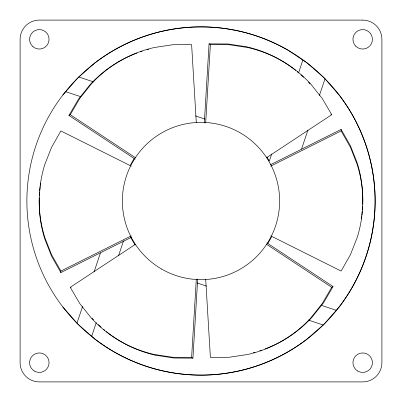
<?xml version="1.0" encoding="UTF-8"?>
<svg xmlns="http://www.w3.org/2000/svg" width="402" height="402" viewBox="0 0 402 402"><rect width="100%" height="100%" fill="white"/><g stroke="black" fill="none" stroke-linecap="round" stroke-linejoin="round"><path stroke-width="0.6" d="M204.311 123.042L209.065 43.863L227.979 43.974L246.411 46.763M197.689 278.958L192.935 358.137L191.613 357.373L196.292 279.44M205.708 122.56L210.387 44.627L209.065 43.863M271.697 153.941L269.33 161.071A79.144 79.144 0 0 0 266.747 156.941M298.495 73.149L302.832 60.079M77.003 323.118L82.561 306.46M94.078 271.948L100.43 252.908M91.696 336.238L96.249 322.6M118.595 255.612L123.54 240.788M301.555 149.067L307.922 130.052M319.404 95.505L324.997 78.882M135.142 159.152L68.948 115.449L78.506 99.123L90.133 84.556A173.719 145.082 60 0 1 137.027 53.049M68.948 115.449L70.27 114.686L79.827 98.359L91.455 83.792A173.719 145.082 60 0 1 154.267 47.526L172.699 44.738L191.613 44.627L196.292 122.56M266.858 242.848L333.052 286.551L331.73 287.314L322.173 303.641L310.545 318.208A173.719 145.082 60 0 1 247.732 354.474L229.301 357.262L210.387 357.373L205.708 279.44M333.052 286.551L323.494 302.877L311.867 317.444A173.719 145.082 60 0 1 264.973 348.951M62.863 95.003L77.882 77.882L95.003 62.863A174.116 174.116 0 0 1 288.058 50.21L306.997 62.863L324.118 77.882L339.137 95.003A174.116 174.116 0 0 1 339.137 306.997L324.118 324.118L306.997 339.137A174.116 174.116 0 0 1 95.003 339.137L77.882 324.118L62.863 306.997M191.613 357.373L172.699 357.262L154.267 354.474A173.719 145.082 -60 0 1 91.455 318.208L79.827 303.641L70.27 287.314L135.424 244.3M266.576 157.7L331.73 114.686L322.173 98.359L310.545 83.792A173.719 145.082 -60 0 0 247.732 47.526L229.301 44.738L210.387 44.627M270.169 164.89L341.117 129.414L350.479 145.856L357.277 163.207A173.719 145.082 0 0 1 362.694 204.357M131.831 237.11L60.883 272.586L60.883 271.059L131.273 235.863M270.727 166.137L341.117 130.941L341.117 129.414M192.935 358.137L174.021 358.026L155.589 355.237M78.882 77.003L93.756 81.968M195.498 115.912L205.02 119.087M65.762 91.696L80.586 96.641M321.414 305.359L336.238 310.304M196.98 282.913L206.502 286.088M308.244 320.032L323.118 324.997M131.273 166.137L60.883 130.941L51.521 147.378L44.722 164.735A173.719 145.082 0 0 0 44.722 237.265L51.521 254.622L60.883 271.059M270.727 235.863L341.117 271.059L350.479 254.622L357.277 237.265A173.719 145.082 0 0 0 357.277 164.735L350.479 147.378L341.117 130.941M330.851 114.178L331.73 114.686M70.27 287.314L71.149 287.822M70.27 114.686L135.424 157.7M266.576 244.3L331.73 287.314M309.997 83.998L309.223 83.028A173.719 145.082 -60 0 0 308.379 82.129M92.003 318.002L92.777 318.972A173.719 145.082 -60 0 0 93.621 319.871M60.883 272.586L51.521 256.144L44.722 238.793A173.719 145.082 0 0 1 39.306 197.643M155.589 355.237A173.719 145.082 -60 0 1 106.279 331.534M104.857 330.379A173.719 145.082 -60 0 1 103.445 329.198M101.133 327.178A173.719 145.082 -60 0 1 98.415 324.675M140.494 51.813A173.719 145.082 60 0 1 142.243 51.23M146.966 49.808A173.719 145.082 60 0 1 148.75 49.32M39.396 195.809A173.719 145.082 0 0 1 39.652 192.141M39.763 190.92A173.719 145.082 0 0 1 40.25 186.664M40.416 185.448A173.719 145.082 0 0 1 40.783 183.031M297.143 71.621A173.719 145.082 -60 0 1 298.555 72.802M300.867 74.822A173.719 145.082 -60 0 1 303.585 77.325M246.411 46.763A173.719 145.082 -60 0 1 295.721 70.466M362.604 206.191A173.719 145.082 0 0 1 362.348 209.859M362.237 211.08A173.719 145.082 0 0 1 361.75 215.336M361.584 216.552A173.719 145.082 0 0 1 361.217 218.969M261.506 350.187A173.719 145.082 60 0 1 259.757 350.77M255.034 352.192A173.719 145.082 60 0 1 253.25 352.68M271.757 236.451A79.144 79.144 0 0 1 267.536 243.858M130.243 165.549A79.144 79.144 0 0 1 134.464 158.142M135.253 245.059A79.144 79.144 0 0 1 130.615 237.19M362.679 20.1L39.321 20.1A19.221 19.221 0 0 0 20.1 39.321L20.1 362.679A19.221 19.221 0 0 0 39.321 381.9L362.679 381.9A19.221 19.221 0 0 0 381.9 362.679L381.9 39.321A19.221 19.221 0 0 0 362.679 20.1M161.684 269.099A78.636 78.636 0 0 0 279.636 201A78.636 78.636 0 0 0 161.684 132.901A78.636 78.636 0 0 0 161.684 269.099M357.815 371.101A9.723 9.723 0 0 0 372.403 362.679A9.723 9.723 0 0 0 357.815 354.257A9.723 9.723 0 0 0 357.815 371.101M34.461 371.101A9.723 9.723 0 0 0 49.044 362.679A9.723 9.723 0 0 0 34.456 354.257A9.723 9.723 0 0 0 34.461 371.101M95.003 339.137A174.116 174.116 0 0 0 373.629 223.728A174.116 174.116 0 0 0 134.368 40.14A174.116 174.116 0 0 0 95.003 339.137M355.805 46.195A9.723 9.723 0 0 0 372.071 41.838A9.723 9.723 0 0 0 360.162 29.929A9.723 9.723 0 0 0 355.805 46.195M32.446 46.195A9.723 9.723 0 0 0 48.712 41.838A9.723 9.723 0 0 0 36.803 29.929A9.723 9.723 0 0 0 32.446 46.195"/></g></svg>
